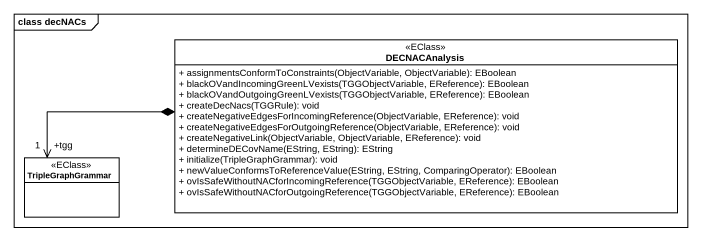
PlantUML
@startuml
mainframe class decNACs
hide circle
hide empty members
skinparam classAttributeIconSize 0
class DECNACAnalysis <<EClass>> {
  + assignmentsConformToConstraints(ObjectVariable, ObjectVariable): EBoolean
  + blackOVandIncomingGreenLVexists(TGGObjectVariable, EReference): EBoolean
  + blackOVandOutgoingGreenLVexists(TGGObjectVariable, EReference): EBoolean
  + createDecNacs(TGGRule): void
  + createNegativeEdgesForIncomingReference(ObjectVariable, EReference): void
  + createNegativeEdgesForOutgoingReference(ObjectVariable, EReference): void
  + createNegativeLink(ObjectVariable, ObjectVariable, EReference): void
  + determineDECovName(EString, EString): EString
  + initialize(TripleGraphGrammar): void
  + newValueConformsToReferenceValue(EString, EString, ComparingOperator): EBoolean
  + ovIsSafeWithoutNACforIncomingReference(TGGObjectVariable, EReference): EBoolean
  + ovIsSafeWithoutNACforOutgoingReference(TGGObjectVariable, EReference): EBoolean
}
class TripleGraphGrammar <<EClass>>
DECNACAnalysis *-left-> "+tgg\n1" TripleGraphGrammar
@enduml
